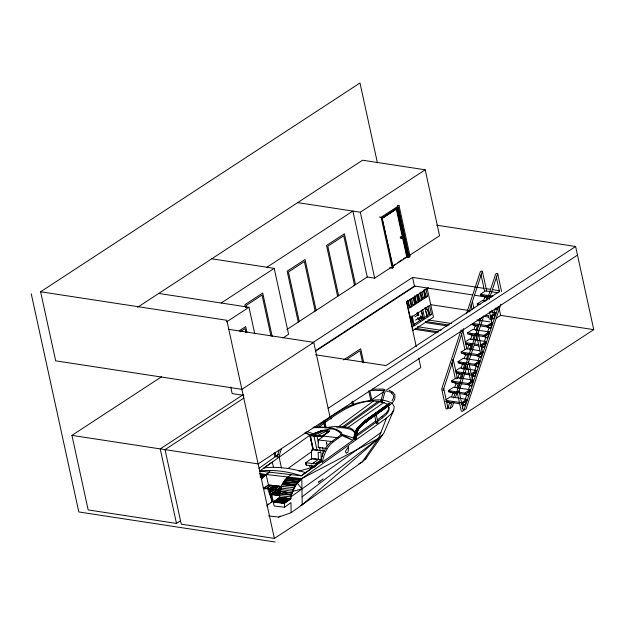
<?xml version="1.0" encoding="UTF-8"?>
<svg xmlns="http://www.w3.org/2000/svg" width="625" height="625" viewBox="0 0 625 625"><rect width="100%" height="100%" fill="white"/><g stroke="black" fill="none" stroke-linecap="round" stroke-linejoin="round"><path stroke-width="0.94" d="M326.719 448.453L318.25 447.477L318.312 439.984L323.719 436.125L338.148 437.773M354.836 439.094L354.375 438.703L354.68 437.57M356.984 432.367A12.711 7.547 -84.5 0 0 356.023 437.531C357.133 440.781 354.172 439.133 354.523 437.461A13.906 8.25 -84.5 0 1 357 428.531L357.922 427.438L358.898 428.57A12.945 7.688 -84.5 0 0 356.188 437.555A13.312 7.898 -84.5 0 1 358.5 429.031L358.938 428.297M354.688 437.445L354.719 439.039L355.5 439.148M355.398 439.313L355.469 437.563A14.109 8.375 -84.5 0 1 357.977 428.508L365.812 420.805L389.289 404.023L389.602 404.938L389.102 405.266M355.797 439.492L355.875 437.578A13.742 8.156 -84.5 0 1 358.312 428.758L366.07 421.141L389.539 404.375M356.062 439.422L356.133 437.547A12.805 7.602 -84.5 0 1 358.805 428.656L358.898 428.57M368.445 419.641C362.117 426.672 368.617 418.945 364.797 421.016L388.945 403.805L389.469 404.164A0.805 0.617 48.3 0 1 389.641 404.914L389.117 405.258M268.633 515.906L278.789 517.07L291.125 512.703L362.289 461.859L378.695 438.234A31.406 12.016 -12.3 0 0 384.648 431.25L393.75 410.156L394.211 406.578L392.469 403.594C382.625 397.359 370.062 400.367 359.398 402.594C343 406.43 330.055 417.648 316.672 427.148M291.367 474.695C283.406 479.039 278.391 488.938 279.836 497.867M400.328 237.609L400.922 236.969M402.156 237.93L402.141 237.234M326.617 443.07L326.75 443.242M280.039 490.781L291.977 493.141L279.906 491.258L279.43 494.156L291.375 495.016A20.719 10.586 -70.1 0 1 293.461 489.508L296.242 484.547L282.914 483.031L295.742 485.336L282.102 484.617L295.25 486.117C293.172 490.047 290.82 494.281 290.898 498.828L284.508 503.398L273.32 502.117L274.172 506.023L284.57 507.211L290.961 502.648L291.125 512.703M382.141 402.125L380.727 401.516L383.719 390.406M380.688 401.758L382.398 401.289L385.234 390.742M443.094 390.617L463.492 328.625M468.977 311.969L482.367 271.258L481.273 271.086L480.344 271.695L466.648 313.258M458.391 392.961L483.664 316.164M489.141 299.508L497.664 273.602L496.578 273.43L495.648 274.039L487.125 299.898M461.172 329.883L441.688 389L446.008 408.797L447.094 408.961L448.023 408.352L443.703 388.555L442.781 389.164M481.336 317.453L456.984 391.336L461.305 411.133L462.398 411.305L463.32 410.695L459.008 390.898L458.078 391.508M449.781 402.344L447.938 407.891L450.125 408.227L452.352 406.773L453.883 402.148M451.625 396.797L452.852 393.094M454.695 387.547L455.922 383.844M457.758 378.297L459.297 373.672M461.141 368.125L462.367 364.422M464.211 358.875L465.742 354.25M467.586 348.695L468.813 345M470.656 339.445L471.883 335.75M474.031 329.273L475.258 325.57M483.555 300.602L484.781 296.898M450.766 391.789L449.68 391.625L453.812 393.57L454.344 391.969M459.273 362.727L463.406 364.68L463.945 363.07M469.812 345.414L465.68 343.461L469.812 345.414L470.344 343.812M485.812 297.258L481.672 295.305L485.812 297.258L486.344 295.648M450.125 408.227L452.273 401.75M453.5 398.055L455.344 392.508M456.875 387.883L458.414 383.258M459.945 378.633L461.789 373.078M463.016 369.383L464.859 363.828M466.398 359.203L468.234 353.656M469.461 349.953L471.305 344.406M472.844 339.781L474.688 334.234M475.914 330.531L477.758 324.984M478.984 321.281L479.906 318.508M485.734 300.938L487.273 296.312M455.422 397.523L456.953 392.906M458.797 387.359L459.719 384.578M461.867 378.109L462.789 375.336M464.938 368.859L465.859 366.086M471.391 349.445L472.312 346.672M462.32 408.156L463.547 404.453M465.086 399.828L466.922 394.281M468.461 389.656L469.992 385.031M472.148 378.555L473.375 374.852M474.906 370.227L476.445 365.609M477.977 360.984L479.516 356.359M481.664 349.883L482.891 346.18M484.422 341.555L485.961 336.93M487.492 332.305L489.031 327.68M491.18 321.211L492.406 317.508M493.945 312.883L495.477 308.258M461.664 403.906L465.031 405.414L466.633 400.594M464.859 394.273L468.234 395.781L469.836 390.969L467.516 392.484M471.438 386.148L473.031 381.336L468.391 384.367L471.438 386.148L467.305 384.203M471.258 375.016L474.633 376.516L475.969 372.508M477.836 366.883L479.43 362.07L474.797 365.102L477.836 366.883L474.461 365.383M481.031 357.258L476.898 355.305L481.031 357.258L482.633 352.438L478.766 354.969M484.234 347.625L485.836 342.812L481.195 345.844L484.234 347.625L480.859 346.117M487.437 337.992L483.297 336.039L487.437 337.992L489.031 333.18M490.633 328.359L492.234 323.547L487.594 326.578L490.633 328.359L486.5 326.414M493.836 318.727L495.43 313.914L490.797 316.945L493.836 318.727L490.461 317.227M495.937 308.93L497.031 309.102L497.57 307.492M498.281 306.742L463.891 410.336L466.117 408.883L500.82 304.398M267.117 506.672L268.094 503.914M357.789 428.344L357.625 427.492M393.75 410.156L391.109 414.078L386.477 418.078L378.695 438.234L302.227 504.766L300.523 505.492M280.352 489.391L292.68 491.305L293.461 489.508L280.742 488.055M326.188 427.719A28.125 10.766 -12.3 0 1 339 426.391L347.977 427.414A28.125 10.766 -12.3 0 1 353.57 436.922L353.852 438.211L352.844 440.367L322.398 462.117L320.672 461.914L301.25 475.797A138.086 95.258 54.5 0 0 259.688 471.039L301.258 475.828L320.68 461.953A27.727 17.039 -83.5 0 1 331.766 441.484L340.57 435.188L340.234 432.906C333.148 426.43 322.086 427.664 313.133 427.648M354.195 438.453L354.656 437.773L354.562 439.07M401.531 237.812C400.633 239.312 400.391 236.164 401.523 237.164M354.211 438.656L355.609 437.977M354.234 438.258L354.367 438.742M355.93 438.219L354.195 438.547M356 438.414L354.828 439.117M355.984 438.609L355.828 438.391M357.758 427.445L357.016 428.656A13.703 8.133 -84.5 0 0 354.773 435.547M357.922 427.438L357.086 428.789A13.492 8.008 -84.5 0 0 355.453 432.844M358.102 427.477L357.586 428.344A14.312 8.492 -84.5 0 0 355.039 437.531L354.984 438.914L354.281 438.828M358.945 428.445L358.523 429.148A13.109 7.781 -84.5 0 0 356.188 437.57M358.969 463.758L362.289 461.859L365.523 459.008L366.82 456.914M365.523 459.008L382.648 434.719M296.242 484.555L301.789 478.586L386.477 418.078M261.836 479.063C261.391 477.227 276.695 466.906 266.109 474.531L268.555 485.492M323.641 421.461L325.086 421.086L323.641 421.461L323.75 421.977L325.211 421.656L324.508 421.539M354.508 438.109L354.742 438.289M357.492 427.703L365.117 420.547M357.492 427.852L365.281 420.539M357.547 428.016L365.461 420.586M366.18 421.523L358.516 428.719L366.156 421.688M392 400.672C393.898 398.023 394.719 395.531 391.625 393.25M374.609 414.297L375.18 414.727L375.945 414.047M354.234 438.344L355.43 437.859M355.766 438.133L354.289 438.414M377.391 419.906L386.234 412.977L388.461 409.664L388.852 406.656L387.383 404.141C363.242 393.398 337.195 413.109 319.156 427.062M356.234 436.508L382.43 417.797L386.516 414.266L388.742 410.953L389.133 407.945L387.664 405.43M325.383 427.328L324.875 427.727L323.523 421.539L324.547 421.344L324.727 422.086M302.094 496.867L378.695 438.234L301.789 478.586A20.719 10.586 -70.1 0 0 297.281 483.094L283.57 481.969M320.016 481.078L318.492 482.242L323.195 478.859M324.555 424.75L323.523 421.539L324.547 421.344M324.211 421.594L325.555 427.781L326.086 427.383L324.766 421.336L323.891 421.398M339 426.391L373.422 401.07M323.75 421.977L324.016 421.188L325.023 421.266L325.133 421.781M258.898 468.43L278.68 454.289M259.695 471.07L310.016 435.125L323.008 430.453L326.828 430.883M309.875 435.539L322.18 436.664L309.875 435.539L312.93 449.539M310.383 434.766L322.195 436.117L329.32 431.031L322.25 436.375L310.383 434.766L322.906 430.305L329.32 431.031M329.703 431.211L322.297 436.492L310.008 435.086L304.93 432.938M342.914 426.602L378.445 401.219M344.625 426.797L380.156 401.414M287.992 468.508L310.969 452.094M263.711 488.359L268.445 484.977L271.055 485.273L271.164 485.789L271.227 485.289L273.656 485.57L273.773 486.086L269.82 488.906M263.664 488.531L268.422 485.125L280.836 486.547M266.312 488.656L271.055 485.273M266.492 488.68L271.227 485.289M322.398 462.117A27.727 17.039 -83.5 0 1 333.484 441.68L342.047 435.57L352.844 440.367L341.852 434.273L353.852 438.211M268.922 488.953L273.656 485.57M269.281 489L274.016 485.609L278.234 486.594M364.875 420.711L388.602 403.773L389.289 404.023M364.812 420.852L388.945 403.805M389.125 403.891L365.641 420.672L357.781 428.406A14.234 8.445 -84.5 0 0 355.25 437.547L355.188 439.133L354.469 439.07M270.969 488.383L274.133 486.125L274.016 485.609M389.43 404.195L365.961 420.961L358.164 428.625A13.938 8.273 -84.5 0 0 355.68 437.57L355.609 439.43L354.352 439.016M372.344 416.852L374.68 415.18M379.359 411.844L384.031 408.5M387.156 406.273L388.711 405.156M389.609 404.57L366.148 421.336L358.43 428.891A13.531 8.031 -84.5 0 0 356.023 437.578M365.508 421.953L389.625 404.766M269.945 490.383L276.266 485.867M365.688 421.992L389.602 404.938M365.852 421.984L389.531 405.086M269.523 490.992L276.625 485.914L278.875 486.164L278.984 486.68M270.062 490.898L275.586 486.945M270.422 490.938L273.578 488.68M269.398 492.938L278.875 486.164M269.695 492.977L279.172 486.203L281.477 486.469L271.211 493.805L271.328 494.312L279.148 495.211L279.031 494.695L276.875 494.445L276.984 494.961M274.25 490.07L276.617 488.375M271.664 494.352L271.547 493.836L281.812 486.508M271.328 494.312L280.016 488.109M277.188 490.406L280.352 488.148M314.258 462.547L312.586 463.539L318.453 459.344L318.156 452.32L321 452.648L321.242 459.664L315.375 463.859L317.023 462.867M355.953 435.219L375.797 421.039M271.547 493.836L273.82 494.102L280.93 489.023M279 491.266L274.266 494.656L274.148 494.141L281.258 489.062M278.672 491.227L273.93 494.617L273.82 494.102M315.703 466.242L306.234 465.156L305.727 462.758L316.828 464.031L321.836 460.453M274.148 494.141L276.43 494.398L280.375 491.578M276.875 494.445L280.031 492.195M280.484 492.094L276.539 494.914L276.43 494.398M272.094 501.555L273.102 500.836L271.773 494.711L270.758 495.438L272.094 501.555L271.125 502.219M266.938 505.492L272.25 501.695L269.453 488.883L263.133 487.875M283.281 502.961L283.172 502.445L288.844 498.391L289.945 498.516L290.055 499.031L284.383 503.086L274.164 501.914L274.055 501.398L279.719 497.352L280.797 497.469L280.914 497.984M273.32 502.117L279.719 497.555L287.172 498.406M274.164 501.914L277.711 499.383M274.055 501.398L275.133 501.523L280.797 497.469M275.328 501.547L281 497.492L282.055 497.617L276.383 501.664L275.328 501.547L275.445 502.062M277.367 500.516L278.789 499.508M276.719 502.211L276.609 501.695L282.281 497.641L284.945 498.445L284.836 497.93L285.883 498.055L286 498.57M279.336 500.156L276.5 502.18L276.383 501.664M276.609 501.695L277.703 501.82L283.375 497.766M278 502.352L277.883 501.836L283.555 497.789L284.633 497.914L284.75 498.43M279.945 500.812L277.82 502.336L277.703 501.82M277.883 501.836L278.969 501.961L284.633 497.914M279.273 502.5L279.164 501.984L284.836 497.93M280.5 501.469L279.086 502.477L278.969 501.961M279.164 501.984L280.211 502.102L285.883 498.055M280.438 502.133L286.109 498.078L287.234 498.211L281.57 502.258L280.438 502.133L280.555 502.648M281.719 502.273L287.391 498.227L288.664 498.375L283 502.422L281.719 502.273L281.828 502.789L283.961 501.273M283.805 501.258L281.68 502.773L281.57 502.258M380.859 432.633L290.867 496.898L269.953 494.508M287.359 499.898L288.781 498.891M283.172 502.445L284.273 502.57L289.945 498.516M278.789 517.07L280.258 516.016M264.062 467.953L272.305 462.063L273.484 467.453M347.977 427.414L384.156 402.297M423.922 297.164L425.805 297.453L427.539 296.305L425.898 288.781M329.992 416.906L313.742 342.367L241.867 389.352L55.68 360.836L40.617 291.773L360 82.984L377.406 162.836M137.656 307.242L362.57 160.211L425.203 169.797L439.578 235.727L409.57 255.344M266.945 267.242L352.867 211.07L367.242 277L374.695 278.141L390.914 267.539M221.195 303.008L274.211 268.359L288.586 334.281L282.875 338.016M297.688 202.625L360.32 212.219L425.203 169.797M379.445 217.016L381.133 217.273L399.023 205.578L410.117 256.469L409.141 257.109L407.344 257.359L396.75 208.781L395.984 208.664M382.492 217.57L384.102 216.516M392.148 211.258L394.562 209.68M397.164 208.062L382.031 217.961L393.203 267.523L392.227 268.164L389.703 267.773M382.453 218.211L397.742 208.219L408.43 257.258M226.586 321.914L248.984 307.266L254.734 333.641M180.562 520.773L176.484 523.438L88.18 509.914L71.93 435.375L161.609 376.75M239.188 330.852L245.695 326.602L246.93 332.258M240.242 331.75L245.023 328.625L245.852 332.438M314.078 311.133L315.172 311.039L304.383 261.539L288.445 271.953L299.234 321.461M338.164 295.391L338.609 295.719L327.812 246.219L343.75 235.797L354.547 285.305L353.781 285.188M286.992 329.461L367.242 277M393.031 265.656L395.469 264.062M397.906 262.469L401.969 259.812M403.594 258.75L406.039 257.156L406.805 257.273L396.211 208.695M392.539 266.477L407.945 256.406M312.141 343.07L412.57 277.406L483.906 288.336M243.398 394.539L160.234 448.906L176.484 523.438M315.648 350.617L414.445 286.023L472.523 294.922M243.898 398.07L165.023 449.633L181.273 524.172L274.375 538.43L593.75 329.641L575.617 246.484L436.703 225.211M315.516 351.25L415.133 286.133M428.492 287.758L406.539 302.109L416.266 346.703M411.492 305.289L412.844 304.406L414.727 304.688L413.086 297.156M414.938 303.039L416.289 302.148L418.172 302.438L416.531 294.906M418.391 300.781L419.734 299.898L421.617 300.188L419.977 292.648M421.828 298.531L423.18 297.648L425.063 297.938L423.422 290.398M414.727 304.688L412.023 306.461L410.375 298.922M418.172 302.438L415.469 304.211L414.031 297.617M421.617 300.188L418.922 301.945L417.281 294.414M425.063 297.938L422.359 299.703L420.711 292.172M343.609 359.898L360.68 348.742L363.766 362.875M346.461 359.617L360.008 350.766L362.5 362.188M414.836 316.906L418.109 314.766M415.523 320.109L418.344 318.266M419.312 318.18L421.711 316.609M420.164 318.305L421.758 317.266M413.195 324.969L429.625 314.227L431.508 314.516L429.523 305.422L411.531 317.188L413.516 326.281L431.508 314.516M491.289 297.227L480.688 295.602L480.398 294.281L485.594 290.883L498.125 292.805M477.484 305.234L477.195 303.914L482.391 300.516L485.281 300.961M499.477 291.383L385.977 365.578L315.609 354.797M328.117 408.297L575.617 246.484M577.5 255.102L258.117 463.898L71.93 435.375M461.922 331.125L462.852 330.523L466.93 349.203M490.383 316.055L495.578 312.664L495.867 313.984L490.672 317.375M475.594 335.312L467.883 334.125L467.594 332.805L472.789 329.414L489.18 331.922L489.469 333.242L484.273 336.641L478.492 335.75M369.484 401.133L383.336 392.078M386.594 389.945L420.812 367.57L418.75 358.086M496.211 318.281L500.656 315.383L593.75 329.641M472.727 323.469L487.188 325.688L492.383 322.297L492.672 323.609L487.477 327.008L480.727 325.977M477.227 333.469L478.148 332.867L482.227 351.547M465.141 341.953L469.594 339.047L485.984 341.555L486.273 342.875L481.07 346.273M478.203 334.438L483.984 335.32L489.18 331.922M484.391 336.211L488.258 333.68M461.195 352.07L477.586 354.586L482.781 351.188L483.07 352.508L477.875 355.906L461.484 353.391L461.195 352.07L465.648 349.164M452.352 360.141L453.281 359.539L457.328 378.102L456.398 378.711L455.305 378.539L451.594 380.969L451.883 382.289L468.273 384.797L473.469 381.398L473.18 380.078L456.797 377.57M480.789 344.953L485.984 341.555M466.961 364.352L458.281 363.023L458 361.703L463.195 358.305L479.578 360.82L479.867 362.141L474.672 365.531L468.891 364.648M467.648 362.484L468.578 361.875L472.625 380.445M455.539 370.852L459.992 367.938L476.383 370.453L476.672 371.773L471.477 375.164L456.047 372.805M468.602 363.328L474.383 364.219L479.578 360.82M471.188 373.844L476.383 370.453M473.141 373.727L475.461 372.211M457.359 393.25L448.688 391.914L448.398 390.594L453.594 387.203L469.984 389.711L470.273 391.031L465.07 394.43L459.289 393.539M451.594 380.969L467.984 383.477L473.18 380.078M445.937 399.742L450.391 396.836L466.781 399.344L467.07 400.664L461.875 404.063M459 392.227L464.789 393.109L469.984 389.711M466.781 399.344L461.586 402.742L446.164 400.375M462.766 403.125L465.859 401.102M409.641 299.406L411.281 306.945L409.547 308.07L407.906 300.547M402.078 238.18C400.805 239.133 401.289 236.031 402.211 237.312M316.828 464.031L318.445 463.031M330.641 418.438L330.523 418.859L331.523 418.719M354.391 438.078L355.25 437.719M317.422 435.57L327.18 430.789M314.297 435.211L324.539 430.492M388.75 403.773L388.266 404.695M388.602 403.773L388.344 404.641M310.438 435.023L317.086 432.406M317.984 432.047L322.961 430.562L326.625 430.977M377.07 422.781L376.352 423.297L378.016 422.977L376.117 414.172M298.938 471.031L312.914 467.25M292.68 491.305L301.969 488.969L297.281 483.094L283.82 481.555M313.156 467.164L310.797 467.281A6.039 2.328 -11.7 0 1 309.578 465.75M355.32 439.32L354.711 439.328M264.273 488.961L267.578 488.391L272.25 501.695M318.25 447.477L320.062 447.227M372.484 389.164L383.469 389.047M381.664 401.047L382.398 401.289M313.805 427.195C323.023 427.258 334.391 426.125 341.641 432.828L342.047 435.57M260.93 477.672L262.828 477.695L260.914 477.477M376.961 390.461L383.258 390.711M324.062 421.273L324.766 421.336M260.492 475.859L264.164 476.188M286.617 478.227L300.633 479.492L287.242 477.672M333.484 441.68L318.312 439.984M312.828 449.508L325.125 450.914M313.695 449.875L317.43 450.297M319.305 450.516L323.047 450.938M321.242 459.664L311.602 458.562L305.727 462.758L306.234 465.156M311.445 458.672L321.094 459.773M281.469 467.977L279.109 457.164L277.391 456.961A27.727 17.039 -83.5 0 1 279.016 450.578M313.398 467.117L314.688 467.258M313.672 467.703L311.766 467.492L311.719 464.906M259.336 473.727L301.789 478.586L302.227 504.766M260.133 474.859L264.961 475.414M286.922 477.922L300.633 479.492M260.016 476.039L263.867 476.484M285.828 478.992L299.492 480.555M284.789 480.203L298.375 481.758L285.078 479.867M281.375 486.289L294.32 487.773M263.234 488.172L269.453 488.883M289.031 498.617L290.898 498.828M288.953 498.906L290.055 499.031M282.469 483.773L295.742 485.336M260.125 473.977L265.789 474.75M402.055 237.125L401.43 237.805L401.867 238.305M400.742 238.094L400.258 237.273L401.07 237.141M260.758 476.414L263.578 476.813M397.336 205.32L399.023 205.578M392.383 267.133L393.203 267.523M485.836 288.633L490.656 289.367M492.586 289.664L499.328 290.695M480.398 294.281L492.93 296.203M474.438 295.211L484.953 296.82M211.766 258.789L274.211 268.359M427.539 296.305L425.656 296.023L424.219 289.438M477.195 303.914L480.086 304.359M489.797 311.773L495.578 312.664M430.594 304.648L470.914 310.82M485.562 315.32L488.453 315.766M482.961 316.195L488.742 317.086M411.281 306.945L409.398 306.656L407.961 300.062M489.203 319L492.078 319.445M476.953 319.93L489.492 321.852M471.086 324.5L478.797 325.68M417.445 317.891L421.195 318.469L420.625 315.852L421.57 318.523L423.078 318.758L421.195 310.133M427.992 319.914L451.43 323.508M426.531 321.625L449.039 325.07M447.406 325.922L425.844 322.617L425.594 321.484M467.594 332.805L476.273 334.141M417.586 326.719L441.023 330.312M416.125 328.43L438.633 331.875M437 332.727L415.438 329.422L415.188 328.289M158.758 293.445L248.984 307.266M465.359 342.586L478.859 344.656M465.648 343.906L472.398 344.945M474.328 345.234L479.148 345.977M466.391 348.672L479.891 350.742M40.617 291.773L226.812 320.289L274.375 538.43M458 361.703L466.672 363.031M228.336 329.289L313.742 342.367M455.758 371.484L469.258 373.555M471.703 381.047L470.609 380.883L467.164 365.102M448.398 390.594L457.07 391.93M445.484 401.547L459.945 403.766M370.039 400.148L370.805 400.266L368.727 390.75M243.672 395.359L232.156 393.594L230.719 387M275.133 542.016L78.812 511.945L31.25 293.812M279.562 493.156L291.375 495.016L279.906 491.258M384.453 390.656L383.656 390.5A28.891 11.055 -12.3 0 0 379.148 390.227M386.25 391.031L388.039 391.398M354.641 438.641L354.852 437.516A14.336 8.508 -84.5 0 1 357.398 428.312M354.664 438.852L356.008 438.523M384.914 389.68L383.992 389.477L384.516 389.672M306.961 431.602L313.383 433.797M388.945 390.188L392.758 392.055M495.516 308.203L497.031 309.102M473.93 324.812L476.211 326.148L472.078 324.203M469.969 334L473.008 335.781L469.633 334.281M463.57 353.266L466.609 355.047L463.234 353.539M460.367 362.898L463.406 364.68M471.594 374.734L474.633 376.516M457.93 372.969L460.211 374.312L456.836 372.805M453.969 382.156L457.008 383.938L452.875 381.992M465.195 394L468.234 395.781M451.531 392.234L453.812 393.57M461.992 403.633L465.031 405.414M447.57 401.422L450.609 403.203L447.234 401.695M305.352 432.18L310.008 435.086L310.875 437.727M395.148 395.211L393.039 392.312M317.047 436.359L318.508 442.891M319.547 447.562L320.383 451.297M313.922 436L317.047 450.008M497.664 273.602L501.57 291.508M496.266 276.867L499.555 291.953M499.008 307.828L500.656 315.383M491.922 310.25L492.539 313.094M482.367 271.258L486.688 291.055M489.562 312.281L491.828 322.656M480.961 274.523L484.664 291.492M484.234 296.234L484.648 298.133M488.578 316.156L488.992 318.055M487.188 325.688L487.477 327.008M483.984 335.32L484.273 336.641M472.414 301.453L473.859 308.055M471.016 304.727L472.039 309.438M476.133 333.305L480.203 351.992M477.586 354.586L477.875 355.906M474.383 364.219L474.672 365.531M461.445 333.766L464.906 349.648M467.984 383.477L468.273 384.797M464.789 393.109L465.07 394.43M451.867 362.758L455.305 378.539M427.094 288L433.453 317.164L413.062 330.492L406.703 301.328M427.844 306.047L429.625 314.227M424.156 289.914L425.805 297.453M421.945 291.992L423.18 297.648M425.148 308.133L427.016 316.68M422.75 309.703L424.617 318.25M418.5 294.25L419.734 299.898M421.453 310.422L423.32 318.969M417.797 294.523L419.227 301.086M409.141 257.109L398.344 207.602L382.117 218.344L392.406 265.562M397.961 207.547L408.758 257.047M412.57 277.406L414.445 286.023M396.977 208.102L407.664 257.141M414.852 295.555L416.289 302.148M414.641 296.758L415.867 302.391M417.992 312.133L418.742 315.57M417.219 313.117L417.781 315.688M411.617 298.75L412.844 304.406M412.141 315.555L414.211 325.055M410.844 316.273L411.672 320.07M381.133 217.273L392.227 268.164M360.32 212.219L374.695 278.141M355.516 284.664L344.422 233.773L326.539 245.469L337.633 296.359M382.148 416.508L382.43 417.797M369.93 391.148L371.781 399.633M374.641 415.445L376.352 423.297M352.789 401.164L353.625 404.977M351.836 401.898L352.656 405.672M316.148 310.406L305.055 259.516L287.164 271.203L298.258 322.094M326.344 442.109L327.156 445.836M322.539 447.531L323.352 451.297M310.18 435.141L313.266 449.297M310.008 435.086L313.148 449.5M305.625 472.703L305.617 472.672A138.086 95.258 54.5 0 0 287.828 468.438L280.859 467.641A138.086 95.258 54.5 0 0 264.055 467.914M272.172 336.398L262.719 293.047L244.828 304.742L245.445 307.57M270.969 336.008L262.047 295.07L246.109 305.492L246.523 307.398M286.109 498.078L286.227 498.594M275.094 452.273L276.133 457.031M274.141 453L274.961 456.773M283.555 497.789L283.664 498.305M284.273 502.57L284.383 503.086M283 502.422L283.109 502.938M279.172 486.203L279.289 486.719M281 497.492L281.109 498.008M276.625 485.914L276.742 486.43M280.211 502.102L280.328 502.617M275.133 501.523L275.242 502.039M272.078 493.898L272.188 494.414M322.453 452.812L322.578 456.32M311.617 459.523L311.477 451.555A1.555 1.023 -80.8 0 1 312.758 449.758L312.258 449.875A1.57 0.648 89.1 0 0 312.047 450.945M284.508 503.398L284.57 507.211M279.109 457.164A27.727 17.039 -83.5 0 1 281.477 448.773M317.906 432.016A26.453 10.125 -12.3 0 1 333.578 428.656M336.664 427.734A28.125 10.766 -12.3 0 1 355.109 435.031M311.68 450.93A1.57 0.969 -83.5 0 1 313.07 449.594M355.938 436.633A12.68 7.523 -84.5 0 1 356.367 434.023M356.578 433.18A12.68 7.523 -84.5 0 1 356.828 432.359M357.109 431.57A12.68 7.523 -84.5 0 1 358.125 429.367M355.219 435.641A13.078 7.758 -84.5 0 1 355.367 434.742M355.773 432.992A13.078 7.758 -84.5 0 1 356.023 432.148M356.312 431.328A13.078 7.758 -84.5 0 1 356.633 430.539M356.984 429.781A13.078 7.758 -84.5 0 1 357.359 429.063M354.883 435.578A13.492 8.008 -84.5 0 1 355.219 433.734M355.031 435.609A13.273 7.875 -84.5 0 1 355.367 433.797M355.594 432.914A13.273 7.875 -84.5 0 1 355.852 432.062M356.141 431.227A13.273 7.875 -84.5 0 1 356.469 430.422M356.82 429.656A13.273 7.875 -84.5 0 1 357.203 428.93M354.578 437.453A13.703 8.133 -84.5 0 1 354.656 436.5M354.523 437.469A14.078 8.352 -84.5 0 1 357.031 428.43M354.586 437.484A14.219 8.438 -84.5 0 1 357.109 428.359M354.695 437.5A14.305 8.484 -84.5 0 1 357.234 428.312M357.266 431.57A12.711 7.547 -84.5 0 1 358.672 428.711M356 434.859A12.711 7.539 -84.5 0 1 356.18 434M357.227 430.773A12.711 7.539 -84.5 0 1 357.57 430.039M394.688 395.891A28.891 11.055 -12.3 0 1 389.281 405.25M370.969 390.711A28.891 11.055 -12.3 0 1 376.359 390.266M388.938 391.586A28.891 11.055 -12.3 0 1 392.086 393M357.023 430.719A12.797 7.594 -84.5 0 1 357.367 429.977M312.43 450.195A1.562 0.805 -87.2 0 1 313.383 449.602M417.555 314.125A8.062 5.258 56.8 0 1 417.102 312.844M425.125 307.695A8.062 5.258 56.8 0 1 428.992 314.055M425.188 307.273A7.445 4.852 56.8 0 1 429.234 313.516M419.594 320.109A8.062 5.258 56.8 0 1 418.094 318.758M425.656 311.422A8.062 5.258 56.8 0 1 427.258 315.188M421.477 318.266A4.031 2.633 56.8 0 1 420.664 318.023M417.664 314.164A4.031 2.633 56.8 0 1 417.672 312.406M420.656 320.891A7.445 4.852 56.8 0 1 417.781 318.773M421.664 317.82A3.719 2.43 56.8 0 1 420.18 317.156M418.156 314.031A3.719 2.43 56.8 0 1 418.062 313.18M324.008 421.914L324 423.031L323.867 421.266L324.008 421.914M348.594 446.578L348.117 451.977L346.32 453.258L345.305 451.469L348.594 446.578"/></g></svg>
